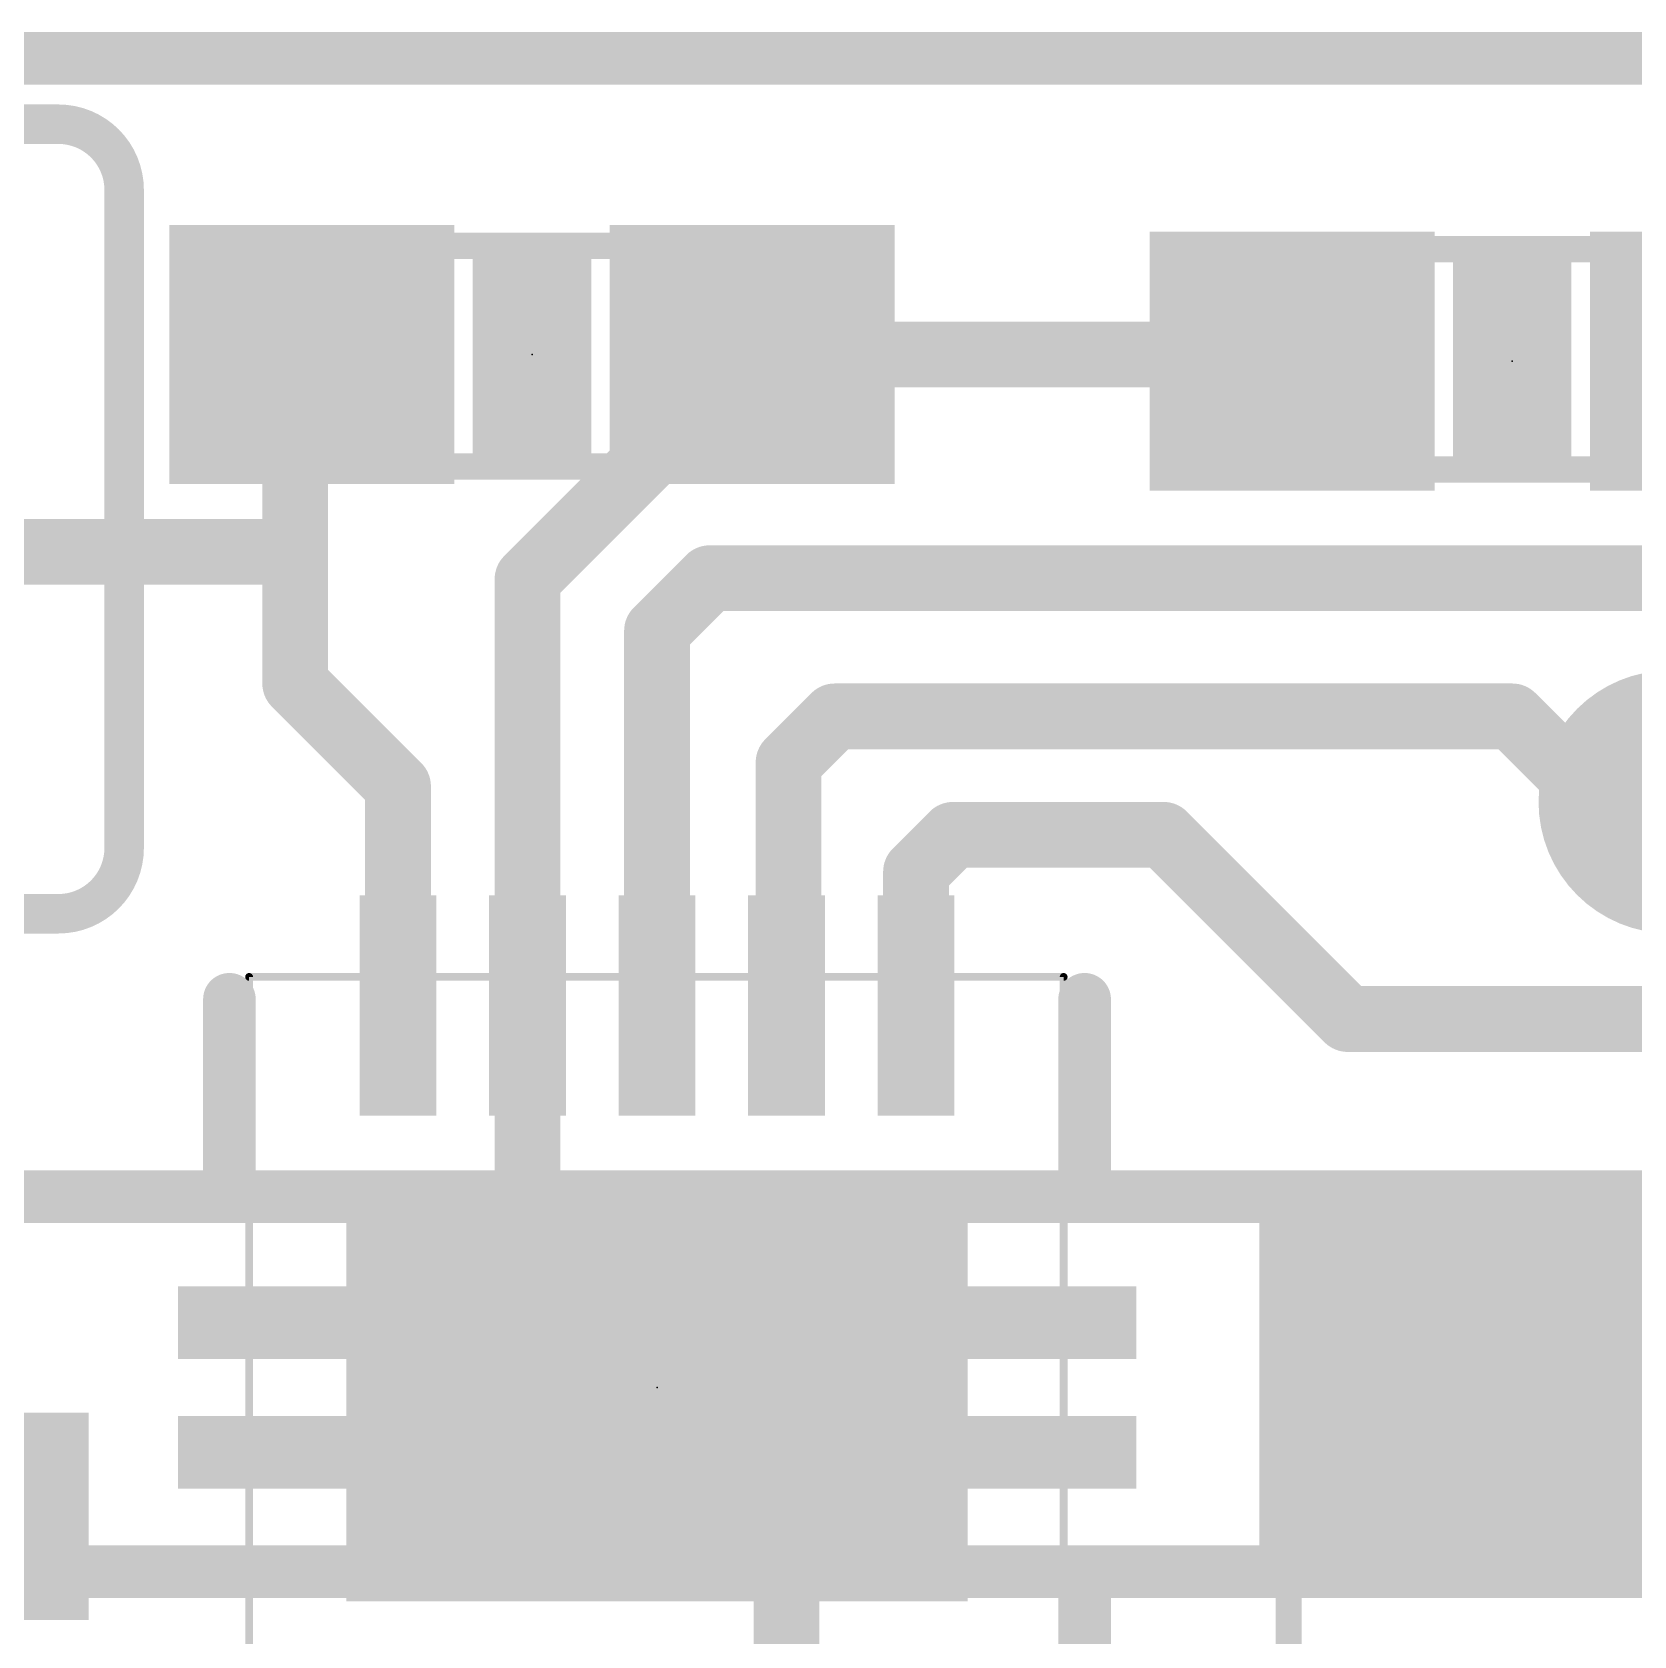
# Model space of a CAD drawing. Extents: x -0.1 to 26.8, y -8.9 to 12.8.
# Drawn here: x 6.98 to 13.17, y 6.61 to 12.8 of the extents above; entities that cross this region are included whole.
import ezdxf

# ---------------------------------------------------------------- set-up
doc = ezdxf.new("R2010")
doc.units = 0
for name, color, linetype in [('1', 12, 'CONTINUOUS'), ('16', 132, 'CONTINUOUS'), ('18', 110, 'CONTINUOUS'), ('20', 53, 'CONTINUOUS'), ('21', 41, 'CONTINUOUS'), ('23', 53, 'CONTINUOUS'), ('51', 53, 'CONTINUOUS')]:
    doc.layers.add(name, color=color, linetype=linetype)

# ---------------------------------------------------------------- blocks, each defined once
blk = doc.blocks.new('RECT')
blk.add_solid([(-0.5, -0.5), (0.5, -0.5), (-0.5, 0.5), (0.5, 0.5)])
blk = doc.blocks.new('ROUNDV')
at = {"const_width": 0.5}
blk.add_lwpolyline([(0, -0.25, 1), (0, 0.25, 1), (0, -0.25)], format="xyb", dxfattribs=at)

msp = doc.modelspace()

# ---------------------------------------------------------------- linework, layer by layer
at = {"layer": '1'}
for points, const_width in [([(8.001, 11.4926), (8.0654, 11.557)], 0.254), ([(9.7654, 11.557), (8.898, 10.6896)], 0.254), ([(9.7654, 11.557), (11.8246, 11.557)], 0.254), ([(11.8246, 11.557), (11.85, 11.5316)], 0.254), ([(8.001, 10.8458), (8.001, 11.4926)], 0.254), ([(7.9502, 10.795), (8.001, 10.8458)], 0.254), ([(8.001, 10.287), (8.001, 10.8458)], 0.254), ([(6.3246, 10.795), (7.9502, 10.795)], 0.254), ([(8.898, 10.6896), (8.898, 9.0442)], 0.254), ([(9.398, 10.4902), (9.6012, 10.6934)], 0.254), ([(9.6012, 10.6934), (14.1986, 10.6934)], 0.254), ([(9.398, 9.0442), (9.398, 10.4902)], 0.254), ([(8.398, 9.89), (8.001, 10.287)], 0.254), ([(9.398, 9.0442), (9.398, 10.2616)], 0.254), ([(10.0838, 10.16), (9.906, 9.9822)], 0.254), ([(12.7, 10.16), (10.0838, 10.16)], 0.254), ([(13.0302, 9.8298), (12.7, 10.16)], 0.254), ([(9.906, 9.9822), (9.906, 9.0522)], 0.254), ([(8.398, 9.0442), (8.398, 9.89)], 0.254), ([(13.3096, 9.8298), (13.0302, 9.8298)], 0.254), ([(10.398, 9.5598), (10.541, 9.7028)], 0.254), ([(10.541, 9.7028), (11.3538, 9.7028)], 0.254), ([(11.3538, 9.7028), (12.065, 8.9916)], 0.254), ([(10.398, 9.0442), (10.398, 9.5598)], 0.254), ([(8.898, 9.0442), (8.89, 9.0522)], 0.254), ([(8.898, 9.0442), (8.898, 8.0852)], 0.254), ([(9.906, 9.0522), (9.898, 9.0442)], 0.254), ([(10.398, 8.8646), (10.398, 9.0442)], 0.254), ([(12.065, 8.9916), (14.0716, 8.9916)], 0.254), ([(-0.0254, 8.3058), (21.463, 8.3058)], 0.2032), ([(8.898, 8.0852), (8.89, 8.0772)], 0.254), ([(8.89, 8.0772), (8.898, 8.0692)], 0.254), ([(9.898, 7.358), (10.16, 7.62)], 0.254), ([(9.898, 6.0942), (9.898, 7.358)], 0.254), ([(21.463, 6.858), (0, 6.858)], 0.2032)]:
    msp.add_lwpolyline(points, dxfattribs=dict(at, const_width=const_width))
at = {"layer": '1', "const_width": 0.127}
for points in [[(8.1103, 11.5121, 1), (8.0205, 11.6019)], [(9.7654, 11.6205, 1), (9.7654, 11.4935)], [(9.8103, 11.5121, 1), (9.7205, 11.6019)], [(11.8695, 11.6019, 1), (11.7797, 11.5121)], [(11.8051, 11.4867, 1), (11.8949, 11.5765)], [(11.8246, 11.4935, 1), (11.8246, 11.6205)], [(8.0645, 11.4926, 1), (7.9375, 11.4926)], [(7.9561, 11.5375, 1), (8.0459, 11.4477)], [(8.0645, 10.8458, 1), (7.9375, 10.8458)], [(8.0459, 10.8009, 1), (7.9561, 10.8907)], [(7.9053, 10.8399, 1), (7.9951, 10.7501)], [(7.9375, 10.8458, 1), (8.0645, 10.8458)], [(7.9502, 10.7315, 1), (7.9502, 10.8585)], [(8.9615, 10.6896, 1), (8.8345, 10.6896)], [(8.8531, 10.7345, 1), (8.9429, 10.6447)], [(9.6012, 10.7569, 1), (9.6012, 10.6299)], [(9.6461, 10.6485, 1), (9.5563, 10.7383)], [(9.4615, 10.4902, 1), (9.3345, 10.4902)], [(9.3531, 10.5351, 1), (9.4429, 10.4453)], [(8.0459, 10.3319, 1), (7.9561, 10.2421)], [(7.9375, 10.287, 1), (8.0645, 10.287)], [(9.4615, 10.2616, 1), (9.3345, 10.2616)], [(10.0838, 10.2235, 1), (10.0838, 10.0965)], [(10.1287, 10.1151, 1), (10.0389, 10.2049)], [(12.7449, 10.2049, 1), (12.6551, 10.1151)], [(12.7, 10.0965, 1), (12.7, 10.2235)], [(9.9695, 9.9822, 1), (9.8425, 9.9822)], [(9.8611, 10.0271, 1), (9.9509, 9.9373)], [(8.4615, 9.89, 1), (8.3345, 9.89)], [(8.3531, 9.8451, 1), (8.4429, 9.9349)], [(13.0302, 9.8933, 1), (13.0302, 9.7663)], [(12.9853, 9.7849, 1), (13.0751, 9.8747)], [(10.541, 9.7663, 1), (10.541, 9.6393)], [(10.5859, 9.6579, 1), (10.4961, 9.7477)], [(11.3987, 9.7477, 1), (11.3089, 9.6579)], [(11.3538, 9.6393, 1), (11.3538, 9.7663)], [(10.4615, 9.5598, 1), (10.3345, 9.5598)], [(10.3531, 9.6047, 1), (10.4429, 9.5149)], [(8.9349, 9.0971, 1), (8.8451, 9.0073)], [(8.9615, 9.0442, 1), (8.8345, 9.0442)], [(9.9509, 9.0073, 1), (9.8611, 9.0971)], [(10.4615, 9.0442, 1), (10.3345, 9.0442)], [(8.3345, 9.0442, 1), (8.4615, 9.0442)], [(8.8345, 9.0442, 1), (8.9615, 9.0442)], [(8.8531, 8.9993, 1), (8.9429, 9.0891)], [(9.3345, 9.0442, 1), (9.4615, 9.0442)], [(9.3345, 9.0442, 1), (9.4615, 9.0442)], [(9.8531, 9.0891, 1), (9.9429, 8.9993)], [(9.8425, 9.0522, 1), (9.9695, 9.0522)], [(10.3345, 9.0442, 1), (10.4615, 9.0442)], [(12.065, 9.0551, 1), (12.065, 8.9281)], [(12.0201, 8.9467, 1), (12.1099, 9.0365)], [(10.3345, 8.8646, 1), (10.4615, 8.8646)], [(8.9349, 8.1221, 1), (8.8451, 8.0323)], [(8.8451, 8.1221, 1), (8.9349, 8.0323)], [(8.9429, 8.0403, 1), (8.8531, 8.1301)], [(8.8531, 8.0243, 1), (8.9429, 8.1141)], [(8.8345, 8.0852, 1), (8.9615, 8.0852)], [(10.2049, 7.5751, 1), (10.1151, 7.6649)], [(9.9615, 7.358, 1), (9.8345, 7.358)], [(9.8531, 7.4029, 1), (9.9429, 7.3131)]]:
    msp.add_lwpolyline(points, format="xyb", dxfattribs=at)
at = {"layer": '16', "const_width": 0.2032}
msp.add_lwpolyline([(26.67, 12.7), (0, 12.7)], dxfattribs=at)
at = {"layer": '20', "const_width": 0.2032}
msp.add_lwpolyline([(26.67, 12.7), (0, 12.7)], dxfattribs=at)
at = {"layer": '21'}
for points, const_width in [([(7.0866, 12.446), (5.5626, 12.446)], 0.1524), ([(7.3406, 12.192), (7.3406, 9.652)], 0.1524), ([(7.0866, 9.398), (5.5626, 9.398)], 0.1524), ([(7.747, 9.0678), (7.747, 8.4074)], 0.2032), ([(11.049, 9.0678), (11.049, 8.4074)], 0.2032), ([(11.049, 6.7564), (11.049, 6.096)], 0.2032)]:
    msp.add_lwpolyline(points, dxfattribs=dict(at, const_width=const_width))
for points, const_width in [([(7.3406, 12.192, 0.4142), (7.0866, 12.446)], 0.1524), ([(7.0866, 12.4841, 1), (7.0866, 12.4079)], 0.0762), ([(7.0866, 12.4079, 1), (7.0866, 12.4841)], 0.0762), ([(7.3787, 12.192, 1), (7.3025, 12.192)], 0.0762), ([(7.3025, 12.192, 1), (7.3787, 12.192)], 0.0762), ([(7.0866, 9.398, 0.4142), (7.3406, 9.652)], 0.1524), ([(7.3787, 9.652, 1), (7.3025, 9.652)], 0.0762), ([(7.3025, 9.652, 1), (7.3787, 9.652)], 0.0762), ([(7.0866, 9.4361, 1), (7.0866, 9.3599)], 0.0762), ([(7.0866, 9.3599, 1), (7.0866, 9.4361)], 0.0762), ([(7.7978, 9.0678, 1), (7.6962, 9.0678)], 0.1016), ([(11.0998, 9.0678, 1), (10.9982, 9.0678)], 0.1016), ([(7.6962, 8.4074, 1), (7.7978, 8.4074)], 0.1016), ([(10.9982, 8.4074, 1), (11.0998, 8.4074)], 0.1016), ([(11.0998, 6.7564, 1), (10.9982, 6.7564)], 0.1016)]:
    msp.add_lwpolyline(points, format="xyb", dxfattribs=dict(at, const_width=const_width))
at = {"layer": '23'}
for p in [(8.9154, 11.557), (12.7, 11.5316), (9.398, 7.5692)]:
    msp.add_point(p, dxfattribs=at)
at = {"layer": '51'}
for points, const_width in [([(9.2714, 11.976), (8.5594, 11.976)], 0.1016), ([(12.344, 11.9636), (13.056, 11.9636)], 0.1016), ([(9.2714, 11.125), (8.5594, 11.125)], 0.1016), ([(12.344, 11.1126), (13.056, 11.1126)], 0.1016), ([(7.823, 9.1542), (10.968, 9.1542)], 0.03), ([(7.823, 6.0042), (7.823, 9.1542)], 0.03), ([(10.968, 9.1542), (10.968, 6.0042)], 0.03), ([(11.8368, 5.2072), (11.8368, 7.1372)], 0.1016)]:
    msp.add_lwpolyline(points, dxfattribs=dict(at, const_width=const_width))
for points, const_width in [([(8.5594, 12.0014, 1), (8.5594, 11.9506)], 0.0508), ([(9.2714, 11.9506, 1), (9.2714, 12.0014)], 0.0508), ([(12.344, 11.989, 1), (12.344, 11.9382)], 0.0508), ([(13.056, 11.9382, 1), (13.056, 11.989)], 0.0508), ([(8.5594, 11.1504, 1), (8.5594, 11.0996)], 0.0508), ([(9.2714, 11.0996, 1), (9.2714, 11.1504)], 0.0508), ([(12.344, 11.138, 1), (12.344, 11.0872)], 0.0508), ([(13.056, 11.0872, 1), (13.056, 11.138)], 0.0508), ([(7.823, 9.1617, 1), (7.823, 9.1467)], 0.015), ([(7.8305, 9.1542, 1), (7.8155, 9.1542)], 0.015), ([(10.9755, 9.1542, 1), (10.9605, 9.1542)], 0.015), ([(10.968, 9.1467, 1), (10.968, 9.1617)], 0.015), ([(11.8622, 7.1372, 1), (11.8114, 7.1372)], 0.0508)]:
    msp.add_lwpolyline(points, format="xyb", dxfattribs=dict(at, const_width=const_width))

# ---------------------------------------------------------------- block references
at = {"layer": '1', "xscale": 1.1, "rotation": 180}
for p in [(8.0654, 11.557), (9.7654, 11.557)]:
    msp.add_blockref('RECT', p, dxfattribs=at)
at = {"layer": '1', "xscale": 1.1}
for p in [(11.85, 11.5316), (13.55, 11.5316)]:
    msp.add_blockref('RECT', p, dxfattribs=at)
at = {"layer": '1'}
for p, xscale, yscale, rotation in [((8.398, 9.0442), 0.85, 0.2968, 90), ((8.898, 9.0442), 0.85, 0.2968, 90), ((9.398, 9.0442), 0.85, 0.2968, 90), ((9.898, 9.0442), 0.85, 0.2968, 90), ((10.398, 9.0442), 0.85, 0.2968, 90), ((9.398, 7.5692), 1.65, 2.4, 90), ((12.6238, 7.5722), 1.6, 1.8, 90), ((7.898, 7.8192), 0.7, 0.28, 180), ((10.898, 7.8192), 0.7, 0.28, 180), ((6.604, 7.0722), 0.8, 1.2, 90), ((7.898, 7.3192), 0.7, 0.28, 180), ((10.898, 7.3192), 0.7, 0.28, 180)]:
    msp.add_blockref('RECT', p, dxfattribs=dict(at, xscale=xscale, yscale=yscale, rotation=rotation))
at = {"layer": '18', "xscale": 1.016, "yscale": 1.016}
for p in [(13.3096, 9.8298), (13.3096, 9.8298), (10.0076, 7.62), (10.0076, 7.62), (8.7122, 7.5946), (8.7122, 7.5946)]:
    msp.add_blockref('ROUNDV', p, dxfattribs=at)
at = {"layer": '21', "xscale": 0.4572, "yscale": 0.762, "rotation": 180}
msp.add_blockref('RECT', (8.9154, 11.557), dxfattribs=at)
at = {"layer": '21', "xscale": 0.4572, "yscale": 0.762}
msp.add_blockref('RECT', (12.7, 11.5316), dxfattribs=at)
at = {"layer": '51'}
for p, xscale, yscale, rotation in [((8.3352, 11.5519), 0.5001, 0.95, 180), ((9.5036, 11.5519), 0.5001, 0.95, 180), ((12.6229, 7.499), 0.7501, 1.7, 90)]:
    msp.add_blockref('RECT', p, dxfattribs=dict(at, xscale=xscale, yscale=yscale, rotation=rotation))
at = {"layer": '51', "xscale": 0.5001, "yscale": 0.95}
for p in [(12.1119, 11.5367), (13.2803, 11.5367)]:
    msp.add_blockref('RECT', p, dxfattribs=at)

doc.saveas('drawing.dxf')
